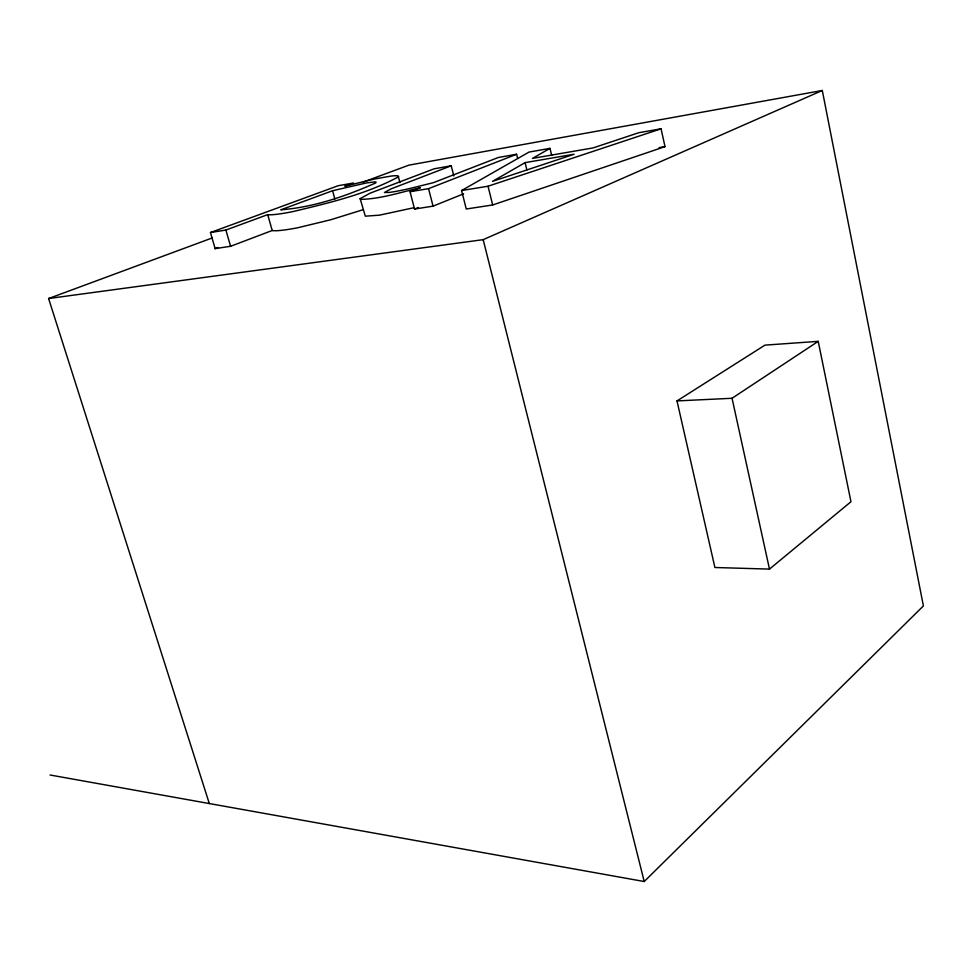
<?xml version="1.0" encoding="UTF-8"?>
<svg xmlns="http://www.w3.org/2000/svg" width="972" height="972" viewBox="0 0 972 972"><rect width="100%" height="100%" fill="white"/><g stroke="black" fill="none" stroke-linecap="round" stroke-linejoin="round"><path stroke-width="1.46" d="M50.009 774.988L644.217 881.519L923.4 605.921L822.3 90.481L408.908 165.143L363.334 182.007M413.963 207.704L379.481 215.164L365.326 216.173L360.126 198.64L370.186 193.149L434.168 168.8L451.239 165.787L453.815 175.968M769.484 569.106L850.962 501.734L818.217 341.354L764.964 345.133L676.998 400.914L714.906 567.502L769.484 569.106L732.05 398.277L818.217 341.354M399.905 182.59L398.411 176.88C365.922 194.327 329.095 202.893 293.374 211.495A61.54 5.759 -15 0 1 267.725 214.63L225.893 230.048L210.462 232.539L215.14 248.625L230.583 246.28L272.209 230.51A61.406 6.306 -15 0 0 297.894 227.715L330.589 219.806L363.297 209.648M525.099 162.628L492.5 181.375L574.136 154.232L525.099 162.628L526.86 169.93M550.006 148.376L532.486 158.387L593.114 147.914L638.75 132.727L661.069 128.802L665.006 146.638L492.683 204.97L466.256 209.004L461.603 190.524L529.047 152.069L550.006 148.376L551.671 155.399M209.308 803.54L48.6 298.526L483.181 239.659L822.3 90.481M360.126 198.64L360.831 199.369C381.109 198.944 400.731 192.201 420.378 187.718L410.05 191.727L414.546 209.041L433.05 206.149L463.632 193.817M414.546 209.041L418.397 207.51M410.05 191.727L428.555 188.653L516.618 154.256L517.626 158.4M451.239 165.787L391.011 188.884L384.475 192.492L389.007 192.456A40.97 4.034 -14.7 0 0 411.399 188.118L433.427 182.663L498.369 157.476L516.618 154.256M215.14 248.625L217.971 247.568M48.6 298.526L212.37 237.897M332.582 190.731L280.786 209.818C313.713 207.279 345.716 196.271 375.702 182.918L376.103 182.141L374.694 181.898L366.468 182.93L332.582 190.731L334.854 199.078M210.462 232.539L338.135 185.725L353.516 183.015L344.805 186.223L374.585 178.994L390.61 176.151A42.95 3.973 -14.9 0 1 398.411 176.88M461.603 190.524L488.029 186.235L661.069 128.802M659.065 147.635L665.006 146.638M676.998 400.914L732.05 398.277M225.893 230.048L230.583 246.28M267.725 214.63L272.209 230.51M428.555 188.653L433.05 206.149M483.181 239.659L644.217 881.519M488.029 186.235L492.683 204.97"/></g></svg>
